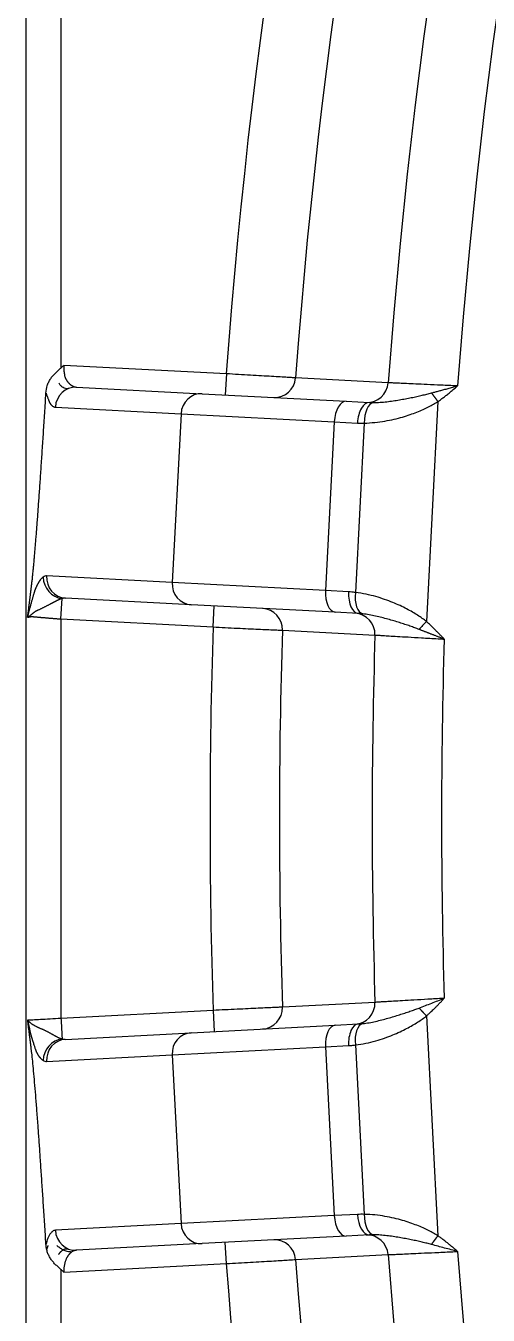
# Model space of a CAD drawing. Header units: millimetres. Extents: x -1286 to 291, y 5350 to 5880.
# Drawn here: x -308.12 to -301.52, y 5673.81 to 5692.22 of the extents above; entities that cross this region are included whole.
import ezdxf

# ---------------------------------------------------------------- set-up
doc = ezdxf.new("R2010")
doc.units = ezdxf.units.MM
doc.layers.add('粗实线层', color=7, linetype='Continuous', lineweight=35)

msp = doc.modelspace()

# ---------------------------------------------------------------- linework, layer by layer
at = {"layer": '粗实线层', "lineweight": 25}
for p, q in [((-308.117, 5700.497), (-308.117, 5661.302)), ((-307.615, 5700.497), (-307.615, 5687.332)), ((-305.255, 5687.249), (-307.574, 5687.37)), ((-305.255, 5687.249), (-305.271, 5686.948)), ((-302.945, 5687.122), (-304.267, 5687.191)), ((-307.393, 5687.059), (-305.6, 5686.965)), ((-305.6, 5686.965), (-303.544, 5686.857)), ((-303.544, 5686.857), (-303.214, 5686.84)), ((-302.236, 5686.852), (-302.4, 5683.715)), ((-307.695, 5686.773), (-305.902, 5686.679)), ((-305.902, 5686.679), (-306.029, 5684.27)), ((-305.902, 5686.679), (-303.715, 5686.564)), ((-303.715, 5686.564), (-303.841, 5684.156)), ((-303.715, 5686.564), (-303.385, 5686.547)), ((-303.287, 5686.546), (-303.414, 5684.129)), ((-306.029, 5684.27), (-307.821, 5684.364)), ((-303.841, 5684.156), (-306.029, 5684.27)), ((-303.511, 5684.138), (-303.841, 5684.156)), ((-307.615, 5683.75), (-307.599, 5684.042)), ((-305.758, 5683.954), (-307.551, 5684.048)), ((-303.702, 5683.846), (-305.758, 5683.954)), ((-305.445, 5683.636), (-305.429, 5683.937)), ((-307.615, 5683.75), (-307.615, 5678.05)), ((-307.615, 5683.75), (-305.445, 5683.636)), ((-303.372, 5683.829), (-303.702, 5683.846)), ((-304.456, 5683.59), (-303.134, 5683.521)), ((-303.134, 5678.278), (-304.456, 5678.209)), ((-305.445, 5678.164), (-307.615, 5678.05)), ((-305.445, 5678.164), (-305.429, 5677.863)), ((-302.4, 5678.085), (-302.236, 5674.948)), ((-307.551, 5677.751), (-305.758, 5677.845)), ((-305.758, 5677.845), (-303.702, 5677.953)), ((-303.702, 5677.953), (-303.372, 5677.97)), ((-306.029, 5677.529), (-303.841, 5677.644)), ((-303.841, 5677.644), (-303.511, 5677.661)), ((-303.841, 5677.644), (-303.715, 5675.235)), ((-303.414, 5677.671), (-303.287, 5675.253)), ((-307.821, 5677.435), (-306.029, 5677.529)), ((-306.029, 5677.529), (-305.902, 5675.121)), ((-303.715, 5675.235), (-305.902, 5675.121)), ((-303.385, 5675.253), (-303.715, 5675.235)), ((-305.902, 5675.121), (-307.695, 5675.027)), ((-303.544, 5674.942), (-305.6, 5674.835)), ((-303.214, 5674.96), (-303.544, 5674.942)), ((-305.6, 5674.835), (-307.393, 5674.741)), ((-305.255, 5674.551), (-305.271, 5674.852)), ((-304.267, 5674.609), (-302.945, 5674.678)), ((-307.574, 5674.429), (-305.255, 5674.551)), ((-307.615, 5674.467), (-307.615, 5661.302))]:
    msp.add_line(p, q, dxfattribs=at)
for radius, start, end in [(84.503, 92.75328, 175.77764), (83.513, 92.75328, 175.7588), (85.826, 154.78996, 175.79642), (86.816, 155.64638, 175.80603), (86.816, 178.19397, 181.80603), (85.826, 178.20358, 181.79642), (84.503, 178.22236, 181.77764), (83.513, 178.2412, 181.7588), (84.503, 184.22236, 267.24672), (83.513, 184.2412, 267.24672), (86.816, 184.19397, 200.55245), (85.826, 184.20358, 205.21004)]:
    msp.add_arc((-218.672, 5680.9), radius, start, end, dxfattribs=at)
for centre, major_axis, ratio, start_param, end_param in [((-304.563, 5687.213), (-0.016, -0.301), 0.984801, 0.000002, 1.550109), ((-307.409, 5686.758), (0.016, 0.301), 0.950358, 0.00025, 1.570796), ((-303.242, 5687.143), (-0.016, -0.301), 0.984801, 0, 1.549786), ((-305.616, 5686.664), (0.016, 0.301), 0.950358, 0, 1.570796), ((-303.56, 5686.556), (0.016, 0.301), 0.514496, 0, 1.570796), ((-303.23, 5686.539), (0.016, 0.301), 0.514496, 0, 1.5708), ((-303.133, 5686.538), (-0.01, 0.301), 0.513164, 0.051461, 1.527679), ((-307.584, 5684.333), (0.171, -0.248), 0.924163, 4.093538, 5.588133), ((-307.535, 5684.349), (-0.016, -0.301), 0.950358, 4.712389, 6.283185), ((-305.742, 5684.255), (-0.016, -0.301), 0.950358, 4.712389, 6.283185), ((-303.686, 5684.148), (-0.016, -0.301), 0.514496, 4.712389, 6.283185), ((-303.356, 5684.13), (-0.016, -0.301), 0.514496, 4.71239, 6.283185), ((-303.259, 5684.121), (-0.041, -0.299), 0.513164, 4.755513, 6.231726), ((-304.753, 5683.6), (0.016, 0.301), 0.984801, 4.733076, 6.283185), ((-303.431, 5683.53), (0.016, 0.301), 0.984801, 4.733399, 6.283188), ((-302.4, 5683.715), (-0.204, -0.222), 0.000002, 4.712393, 5.250424), ((-304.753, 5678.2), (0.016, -0.301), 0.984801, 0.000002, 1.550109), ((-303.431, 5678.269), (0.016, -0.301), 0.984801, 0, 1.549786), ((-305.742, 5677.544), (-0.016, 0.301), 0.950358, 0, 1.570796), ((-303.686, 5677.652), (-0.016, 0.301), 0.514496, 0, 1.570796), ((-303.356, 5677.669), (-0.016, 0.301), 0.514496, 0, 1.5708), ((-303.259, 5677.679), (-0.041, 0.299), 0.513164, 0.051461, 1.527679), ((-307.584, 5677.466), (0.171, 0.248), 0.924153, 0.695132, 2.189733), ((-307.535, 5677.45), (-0.016, 0.301), 0.950358, 0, 1.570796), ((-303.56, 5675.243), (0.016, -0.301), 0.514496, 4.712389, 6.283185), ((-303.23, 5675.261), (0.016, -0.301), 0.514496, 4.71239, 6.283185), ((-303.133, 5675.262), (-0.01, -0.301), 0.513164, 4.755513, 6.231726), ((-305.616, 5675.136), (0.016, -0.301), 0.950358, 4.712389, 6.283185), ((-307.409, 5675.042), (0.016, -0.301), 0.950358, 4.712392, 6.283186), ((-304.563, 5674.587), (-0.016, 0.301), 0.984801, 4.733076, 6.283185), ((-303.242, 5674.656), (-0.016, 0.301), 0.984801, 4.733399, 6.283188)]:
    msp.add_ellipse(centre, major_axis=major_axis, ratio=ratio, start_param=start_param, end_param=end_param, dxfattribs=at)
for points, degree in [([(-307.615, 5687.332), (-307.608, 5687.339), (-307.595, 5687.352), (-307.581, 5687.364), (-307.574, 5687.37)], 3), ([(-303.287, 5686.546), (-303.236, 5686.547), (-303.134, 5686.554), (-302.991, 5686.574), (-302.86, 5686.601), (-302.74, 5686.632), (-302.632, 5686.667), (-302.534, 5686.703), (-302.446, 5686.741), (-302.368, 5686.778), (-302.298, 5686.815), (-302.256, 5686.84), (-302.236, 5686.852)], 3), ([(-303.214, 5686.84), (-303.204, 5686.839), (-303.183, 5686.839), (-303.161, 5686.839), (-303.15, 5686.839)], 3), ([(-303.15, 5686.839), (-303.12, 5686.839), (-303.059, 5686.842), (-302.966, 5686.851), (-302.875, 5686.863), (-302.785, 5686.877), (-302.699, 5686.893), (-302.615, 5686.909), (-302.536, 5686.926), (-302.462, 5686.943), (-302.392, 5686.959), (-302.349, 5686.971), (-302.328, 5686.976)], 3), ([(-303.385, 5686.547), (-303.368, 5686.546), (-303.336, 5686.545), (-303.304, 5686.546), (-303.287, 5686.546)], 3), ([(-307.821, 5684.364), (-307.828, 5684.365), (-307.844, 5684.363), (-307.861, 5684.355), (-307.87, 5684.348)], 3), ([(-303.414, 5684.129), (-303.431, 5684.131), (-303.463, 5684.135), (-303.495, 5684.138), (-303.511, 5684.138)], 3), ([(-302.4, 5683.715), (-302.419, 5683.729), (-302.458, 5683.758), (-302.524, 5683.803), (-302.598, 5683.848), (-302.682, 5683.894), (-302.775, 5683.941), (-302.879, 5683.986), (-302.995, 5684.03), (-303.121, 5684.07), (-303.26, 5684.105), (-303.362, 5684.123), (-303.414, 5684.129)], 3), ([(-307.551, 5684.048), (-307.558, 5684.049), (-307.574, 5684.048), (-307.591, 5684.044), (-307.599, 5684.042)], 3), ([(-303.308, 5683.824), (-303.319, 5683.825), (-303.341, 5683.827), (-303.362, 5683.829), (-303.372, 5683.829)], 3), ([(-302.505, 5683.601), (-302.525, 5683.609), (-302.567, 5683.625), (-302.634, 5683.649), (-302.707, 5683.673), (-302.784, 5683.698), (-302.865, 5683.723), (-302.95, 5683.748), (-303.037, 5683.771), (-303.126, 5683.793), (-303.216, 5683.811), (-303.278, 5683.82), (-303.308, 5683.824)], 3), ([(-303.308, 5677.976), (-303.278, 5677.979), (-303.217, 5677.988), (-303.126, 5678.007), (-303.037, 5678.029), (-302.949, 5678.052), (-302.865, 5678.077), (-302.784, 5678.102), (-302.707, 5678.127), (-302.634, 5678.151), (-302.567, 5678.175), (-302.525, 5678.191), (-302.505, 5678.198)], 3), ([(-303.414, 5677.671), (-303.363, 5677.677), (-303.262, 5677.694), (-303.122, 5677.729), (-302.994, 5677.769), (-302.879, 5677.813), (-302.774, 5677.859), (-302.681, 5677.906), (-302.598, 5677.952), (-302.524, 5677.997), (-302.458, 5678.041), (-302.419, 5678.07), (-302.4, 5678.085)], 3), ([(-303.372, 5677.97), (-303.361, 5677.971), (-303.341, 5677.972), (-303.319, 5677.975), (-303.308, 5677.976)], 3), ([(-307.599, 5677.758), (-307.591, 5677.755), (-307.575, 5677.752), (-307.559, 5677.751), (-307.551, 5677.751)], 3), ([(-303.511, 5677.661), (-303.495, 5677.662), (-303.463, 5677.665), (-303.43, 5677.668), (-303.414, 5677.671)], 3), ([(-307.87, 5677.451), (-307.862, 5677.445), (-307.845, 5677.437), (-307.829, 5677.435), (-307.821, 5677.435)], 3), ([(-303.287, 5675.253), (-303.304, 5675.254), (-303.337, 5675.254), (-303.369, 5675.253), (-303.385, 5675.253)], 3), ([(-302.236, 5674.948), (-302.256, 5674.96), (-302.298, 5674.985), (-302.368, 5675.022), (-302.447, 5675.059), (-302.535, 5675.097), (-302.633, 5675.133), (-302.741, 5675.168), (-302.86, 5675.199), (-302.99, 5675.226), (-303.132, 5675.246), (-303.235, 5675.252), (-303.287, 5675.253)], 3), ([(-303.15, 5674.961), (-303.161, 5674.961), (-303.183, 5674.961), (-303.204, 5674.96), (-303.214, 5674.96)], 3), ([(-302.328, 5674.823), (-302.349, 5674.829), (-302.392, 5674.84), (-302.462, 5674.857), (-302.537, 5674.874), (-302.616, 5674.891), (-302.699, 5674.907), (-302.786, 5674.923), (-302.875, 5674.937), (-302.965, 5674.949), (-303.058, 5674.958), (-303.119, 5674.961), (-303.15, 5674.961)], 3), ([(-307.802, 5674.807), (-307.818, 5674.756)], 1), ([(-307.646, 5674.681), (-307.627, 5674.716), (-307.602, 5674.733)], 2), ([(-307.602, 5674.733), (-307.562, 5674.772), (-307.512, 5674.761)], 2), ([(-307.574, 5674.429), (-307.579, 5674.433), (-307.588, 5674.441), (-307.601, 5674.454), (-307.61, 5674.463), (-307.615, 5674.467)], 3)]:
    msp.add_open_spline(points, degree=degree, dxfattribs=at)
for points, knots in [([(-307.574, 5687.37), (-307.574, 5687.368), (-307.574, 5687.362), (-307.575, 5687.354), (-307.575, 5687.345), (-307.575, 5687.337), (-307.575, 5687.328), (-307.574, 5687.319), (-307.574, 5687.311), (-307.573, 5687.302), (-307.573, 5687.293), (-307.572, 5687.284), (-307.571, 5687.275), (-307.57, 5687.266), (-307.567, 5687.244), (-307.561, 5687.214), (-307.553, 5687.189), (-307.547, 5687.176), (-307.544, 5687.171), (-307.541, 5687.166), (-307.538, 5687.161), (-307.534, 5687.155), (-307.53, 5687.149), (-307.526, 5687.143), (-307.521, 5687.137), (-307.515, 5687.13), (-307.509, 5687.123), (-307.503, 5687.117), (-307.496, 5687.11), (-307.489, 5687.103), (-307.482, 5687.097), (-307.474, 5687.09), (-307.465, 5687.084), (-307.456, 5687.079), (-307.447, 5687.074), (-307.437, 5687.069), (-307.427, 5687.065), (-307.416, 5687.062), (-307.405, 5687.06), (-307.397, 5687.059), (-307.393, 5687.059)], [0, 0, 0, 0, 0.015779, 0.031776, 0.047996, 0.064444, 0.081122, 0.098035, 0.115186, 0.132579, 0.150217, 0.168103, 0.186241, 0.204633, 0.223281, 0.32089, 0.397553, 0.40864, 0.421079, 0.434878, 0.450042, 0.466575, 0.484479, 0.503758, 0.524413, 0.546446, 0.569857, 0.594648, 0.62082, 0.648374, 0.67731, 0.707628, 0.73933, 0.772415, 0.806885, 0.842738, 0.879976, 0.918599, 0.958607, 1, 1, 1, 1]), ([(-307.83, 5686.975), (-307.827, 5687.011), (-307.821, 5687.046), (-307.805, 5687.098), (-307.798, 5687.115), (-307.783, 5687.147), (-307.774, 5687.163), (-307.755, 5687.192), (-307.744, 5687.207), (-307.721, 5687.234), (-307.708, 5687.247), (-307.682, 5687.272), (-307.669, 5687.284), (-307.648, 5687.302), (-307.641, 5687.308), (-307.628, 5687.32), (-307.621, 5687.326), (-307.615, 5687.332)], [0, 0, 0, 0, 0.25, 0.25, 0.375, 0.375, 0.5, 0.5, 0.625, 0.625, 0.75, 0.75, 0.875, 0.875, 0.9375, 0.9375, 1, 1, 1, 1]), ([(-304.267, 5687.191), (-304.277, 5687.192), (-304.292, 5687.193), (-304.332, 5687.195), (-304.357, 5687.197), (-304.415, 5687.2), (-304.449, 5687.202), (-304.524, 5687.207), (-304.565, 5687.209), (-304.655, 5687.215), (-304.703, 5687.217), (-304.804, 5687.223), (-304.857, 5687.226), (-304.967, 5687.232), (-305.023, 5687.236), (-305.138, 5687.242), (-305.197, 5687.246), (-305.255, 5687.249)], [0, 0, 0, 0, 0.125, 0.125, 0.25, 0.25, 0.375, 0.375, 0.5, 0.5, 0.625, 0.625, 0.75, 0.75, 0.875, 0.875, 1, 1, 1, 1]), ([(-307.512, 5687.038), (-307.538, 5687.034), (-307.574, 5687.041), (-307.617, 5687.076), (-307.636, 5687.102), (-307.644, 5687.116)], [0, 0, 0, 0, 0.505529, 0.762374, 1, 1, 1, 1]), ([(-301.956, 5687.076), (-301.961, 5687.076), (-302.039, 5687.08), (-302.188, 5687.087), (-302.386, 5687.096), (-302.552, 5687.103), (-302.683, 5687.109), (-302.784, 5687.114), (-302.857, 5687.117), (-302.908, 5687.12), (-302.934, 5687.121), (-302.944, 5687.121), (-302.945, 5687.122)], [0, 0, 0, 0, 0.009439, 0.167901, 0.318862, 0.45529, 0.579699, 0.692733, 0.795291, 0.889305, 0.977495, 1, 1, 1, 1]), ([(-302.328, 5686.976), (-302.32, 5686.978), (-302.305, 5686.982), (-302.282, 5686.989), (-302.258, 5686.995), (-302.232, 5687.002), (-302.206, 5687.009), (-302.178, 5687.017), (-302.15, 5687.024), (-302.12, 5687.032), (-302.09, 5687.041), (-302.058, 5687.049), (-302.025, 5687.058), (-301.991, 5687.067), (-301.968, 5687.073), (-301.956, 5687.076)], [0, 0, 0, 0, 0.060633, 0.123983, 0.190044, 0.258812, 0.330284, 0.404461, 0.481344, 0.56094, 0.643256, 0.728303, 0.816096, 0.906653, 1, 1, 1, 1]), ([(-302.236, 5686.852), (-302.228, 5686.858), (-302.213, 5686.869), (-302.19, 5686.887), (-302.167, 5686.904), (-302.145, 5686.921), (-302.123, 5686.938), (-302.101, 5686.955), (-302.065, 5686.984), (-302.017, 5687.025), (-301.976, 5687.059), (-301.956, 5687.076)], [0, 0, 0, 0, 0.080384, 0.160758, 0.241137, 0.321544, 0.391828, 0.470338, 0.55706, 0.779792, 1, 1, 1, 1]), ([(-308.091, 5683.778), (-308.09, 5683.785), (-308.088, 5683.799), (-308.085, 5683.822), (-308.082, 5683.844), (-308.079, 5683.867), (-308.076, 5683.89), (-308.073, 5683.913), (-308.07, 5683.937), (-308.067, 5683.961), (-308.064, 5683.986), (-308.061, 5684.01), (-308.058, 5684.036), (-308.055, 5684.061), (-308.051, 5684.087), (-308.048, 5684.113), (-308.045, 5684.139), (-308.042, 5684.166), (-308.038, 5684.193), (-308.035, 5684.22), (-308.032, 5684.248), (-308.029, 5684.276), (-308.025, 5684.304), (-308.022, 5684.333), (-308.019, 5684.362), (-308.016, 5684.392), (-308.013, 5684.421), (-308.01, 5684.451), (-308.007, 5684.482), (-308.004, 5684.512), (-308.001, 5684.543), (-307.998, 5684.575), (-307.994, 5684.62), (-307.989, 5684.679), (-307.983, 5684.755), (-307.976, 5684.833), (-307.97, 5684.915), (-307.963, 5685), (-307.956, 5685.088), (-307.949, 5685.18), (-307.94, 5685.308), (-307.928, 5685.477), (-307.913, 5685.69), (-307.897, 5685.919), (-307.881, 5686.162), (-307.864, 5686.42), (-307.847, 5686.692), (-307.835, 5686.879), (-307.829, 5686.975)], [0, 0, 0, 0, 0.007202, 0.014485, 0.021851, 0.029301, 0.036834, 0.044452, 0.052156, 0.059945, 0.067821, 0.075784, 0.083834, 0.091972, 0.1002, 0.108516, 0.116922, 0.125417, 0.134004, 0.142681, 0.15145, 0.16031, 0.169263, 0.178308, 0.187446, 0.196677, 0.206002, 0.215421, 0.224934, 0.234542, 0.244245, 0.254043, 0.263936, 0.286434, 0.309923, 0.334402, 0.359874, 0.386337, 0.413794, 0.442243, 0.471687, 0.533482, 0.599834, 0.670746, 0.746217, 0.826249, 0.910843, 1, 1, 1, 1]), ([(-307.829, 5686.975), (-307.829, 5686.974), (-307.829, 5686.974), (-307.829, 5686.972), (-307.828, 5686.97), (-307.826, 5686.965), (-307.824, 5686.959), (-307.819, 5686.946), (-307.813, 5686.928), (-307.805, 5686.908), (-307.798, 5686.89), (-307.792, 5686.875), (-307.788, 5686.864), (-307.785, 5686.857), (-307.784, 5686.855), (-307.783, 5686.853), (-307.782, 5686.851), (-307.782, 5686.848), (-307.781, 5686.846), (-307.78, 5686.844), (-307.779, 5686.842), (-307.778, 5686.84), (-307.777, 5686.838), (-307.776, 5686.836), (-307.775, 5686.834), (-307.774, 5686.832), (-307.773, 5686.831), (-307.772, 5686.829), (-307.77, 5686.826), (-307.767, 5686.822), (-307.762, 5686.816), (-307.757, 5686.81), (-307.75, 5686.804), (-307.743, 5686.797), (-307.733, 5686.788), (-307.722, 5686.781), (-307.712, 5686.777), (-307.705, 5686.774), (-307.699, 5686.773), (-307.696, 5686.773), (-307.695, 5686.773)], [0, 0, 0, 0, 0.002388, 0.007132, 0.01423, 0.023678, 0.050505, 0.073927, 0.147854, 0.221348, 0.27096, 0.322662, 0.376605, 0.38409, 0.391579, 0.399071, 0.406567, 0.414067, 0.42157, 0.429078, 0.436588, 0.444103, 0.451621, 0.459142, 0.466668, 0.474197, 0.477681, 0.48739, 0.503318, 0.525458, 0.553794, 0.59768, 0.640582, 0.682527, 0.752487, 0.838144, 0.893697, 0.939201, 0.974637, 1, 1, 1, 1]), ([(-307.87, 5684.348), (-307.871, 5684.347), (-307.874, 5684.346), (-307.878, 5684.342), (-307.882, 5684.339), (-307.887, 5684.335), (-307.89, 5684.331), (-307.894, 5684.327), (-307.898, 5684.323), (-307.902, 5684.319), (-307.906, 5684.314), (-307.91, 5684.309), (-307.913, 5684.304), (-307.917, 5684.299), (-307.921, 5684.294), (-307.924, 5684.289), (-307.928, 5684.284), (-307.931, 5684.278), (-307.934, 5684.273), (-307.938, 5684.267), (-307.941, 5684.262), (-307.944, 5684.256), (-307.947, 5684.25), (-307.95, 5684.244), (-307.954, 5684.238), (-307.957, 5684.232), (-307.959, 5684.226), (-307.962, 5684.22), (-307.965, 5684.214), (-307.968, 5684.208), (-307.971, 5684.202), (-307.973, 5684.196), (-307.976, 5684.19), (-307.979, 5684.183), (-307.981, 5684.177), (-307.984, 5684.171), (-307.986, 5684.166), (-307.987, 5684.162), (-307.989, 5684.158), (-307.991, 5684.152), (-307.993, 5684.146), (-307.995, 5684.138), (-307.998, 5684.129), (-308.001, 5684.119), (-308.005, 5684.108), (-308.008, 5684.095), (-308.012, 5684.082), (-308.016, 5684.067), (-308.021, 5684.051), (-308.026, 5684.033), (-308.031, 5684.015), (-308.036, 5683.996), (-308.042, 5683.974), (-308.048, 5683.952), (-308.054, 5683.929), (-308.059, 5683.908), (-308.065, 5683.889), (-308.07, 5683.872), (-308.074, 5683.855), (-308.078, 5683.84), (-308.081, 5683.826), (-308.084, 5683.813), (-308.087, 5683.802), (-308.088, 5683.794), (-308.09, 5683.787), (-308.09, 5683.782), (-308.091, 5683.779), (-308.091, 5683.778)], [0, 0, 0, 0, 0.015168, 0.030206, 0.045112, 0.059887, 0.07453, 0.08904, 0.103417, 0.11766, 0.131769, 0.145744, 0.159583, 0.173286, 0.186854, 0.200285, 0.213579, 0.226736, 0.239756, 0.252638, 0.265382, 0.277988, 0.290457, 0.302788, 0.314981, 0.327037, 0.338955, 0.350736, 0.362378, 0.373882, 0.385245, 0.396469, 0.407551, 0.418493, 0.429294, 0.439955, 0.450475, 0.455263, 0.461825, 0.470148, 0.480213, 0.491992, 0.505463, 0.5206, 0.537369, 0.555734, 0.575658, 0.597105, 0.620041, 0.644439, 0.670272, 0.697458, 0.725874, 0.760393, 0.792088, 0.821201, 0.848071, 0.873212, 0.896693, 0.918256, 0.937563, 0.954347, 0.968475, 0.979954, 0.988906, 0.995519, 1, 1, 1, 1]), ([(-307.599, 5684.042), (-307.601, 5684.041), (-307.606, 5684.04), (-307.612, 5684.037), (-307.619, 5684.035), (-307.626, 5684.032), (-307.633, 5684.03), (-307.64, 5684.027), (-307.647, 5684.024), (-307.654, 5684.02), (-307.661, 5684.017), (-307.668, 5684.014), (-307.676, 5684.01), (-307.683, 5684.006), (-307.691, 5684.002), (-307.699, 5683.998), (-307.706, 5683.994), (-307.714, 5683.99), (-307.722, 5683.986), (-307.73, 5683.982), (-307.738, 5683.978), (-307.746, 5683.973), (-307.754, 5683.969), (-307.763, 5683.965), (-307.771, 5683.96), (-307.781, 5683.955), (-307.794, 5683.948), (-307.809, 5683.941), (-307.824, 5683.933), (-307.839, 5683.926), (-307.854, 5683.918), (-307.868, 5683.911), (-307.883, 5683.904), (-307.897, 5683.897), (-307.912, 5683.89), (-307.926, 5683.883), (-307.939, 5683.877), (-307.95, 5683.872), (-307.959, 5683.868), (-307.969, 5683.863), (-307.978, 5683.858), (-307.986, 5683.852), (-307.995, 5683.847), (-308.003, 5683.841), (-308.011, 5683.835), (-308.019, 5683.829), (-308.026, 5683.822), (-308.033, 5683.816), (-308.041, 5683.81), (-308.048, 5683.804), (-308.054, 5683.799), (-308.06, 5683.794), (-308.066, 5683.79), (-308.072, 5683.786), (-308.077, 5683.783), (-308.082, 5683.781), (-308.087, 5683.779), (-308.089, 5683.778), (-308.091, 5683.778)], [0, 0, 0, 0, 0.013531, 0.027102, 0.04071, 0.054354, 0.068033, 0.081746, 0.095491, 0.10927, 0.123081, 0.136925, 0.150803, 0.164715, 0.178662, 0.192645, 0.206666, 0.220726, 0.234827, 0.248972, 0.263164, 0.277403, 0.291695, 0.306041, 0.320445, 0.33491, 0.360883, 0.38671, 0.412541, 0.438375, 0.464211, 0.490052, 0.515905, 0.541779, 0.567685, 0.593635, 0.619644, 0.638532, 0.657398, 0.676248, 0.695086, 0.713917, 0.732746, 0.751579, 0.770422, 0.789281, 0.808162, 0.828006, 0.847317, 0.866108, 0.884396, 0.902199, 0.919535, 0.936425, 0.952892, 0.968959, 0.984653, 1, 1, 1, 1]), ([(-308.091, 5683.778), (-308.09, 5683.778), (-308.089, 5683.777), (-308.088, 5683.777), (-308.086, 5683.777), (-308.084, 5683.777), (-308.083, 5683.777), (-308.081, 5683.778), (-308.079, 5683.778), (-308.077, 5683.778), (-308.075, 5683.778), (-308.073, 5683.778), (-308.071, 5683.779), (-308.069, 5683.779), (-308.067, 5683.779), (-308.065, 5683.78), (-308.063, 5683.78), (-308.06, 5683.781), (-308.058, 5683.781), (-308.056, 5683.782), (-308.054, 5683.782), (-308.051, 5683.783), (-308.049, 5683.784), (-308.046, 5683.785), (-308.044, 5683.785), (-308.042, 5683.786), (-308.041, 5683.786), (-308.04, 5683.786), (-308.038, 5683.786), (-308.036, 5683.786), (-308.033, 5683.786), (-308.028, 5683.785), (-308.023, 5683.784), (-308.015, 5683.784), (-308.005, 5683.783), (-307.989, 5683.781), (-307.97, 5683.78), (-307.955, 5683.778), (-307.944, 5683.777), (-307.939, 5683.777), (-307.934, 5683.776), (-307.928, 5683.776), (-307.921, 5683.775), (-307.914, 5683.775), (-307.906, 5683.774), (-307.897, 5683.773), (-307.888, 5683.773), (-307.878, 5683.772), (-307.868, 5683.771), (-307.856, 5683.77), (-307.844, 5683.769), (-307.831, 5683.768), (-307.818, 5683.767), (-307.803, 5683.765), (-307.788, 5683.764), (-307.772, 5683.763), (-307.755, 5683.761), (-307.737, 5683.76), (-307.719, 5683.758), (-307.699, 5683.757), (-307.679, 5683.755), (-307.658, 5683.753), (-307.637, 5683.751), (-307.622, 5683.75), (-307.615, 5683.75)], [0, 0, 0, 0, 0.007694, 0.015385, 0.023074, 0.030762, 0.038449, 0.046136, 0.053824, 0.061512, 0.069203, 0.076896, 0.084592, 0.092292, 0.099996, 0.107706, 0.115421, 0.123142, 0.130871, 0.138607, 0.146351, 0.154104, 0.161867, 0.16964, 0.177424, 0.18522, 0.187198, 0.190301, 0.194539, 0.199916, 0.206434, 0.224697, 0.239897, 0.252032, 0.284096, 0.322169, 0.366252, 0.416351, 0.425526, 0.435763, 0.44706, 0.459418, 0.472837, 0.487317, 0.502859, 0.519462, 0.537127, 0.555854, 0.575642, 0.596493, 0.618407, 0.641383, 0.665422, 0.690523, 0.716688, 0.743915, 0.772205, 0.801559, 0.831976, 0.863456, 0.895998, 0.929603, 0.96427, 1, 1, 1, 1]), ([(-302.146, 5683.463), (-302.156, 5683.474), (-302.178, 5683.496), (-302.211, 5683.53), (-302.246, 5683.565), (-302.282, 5683.602), (-302.32, 5683.639), (-302.359, 5683.677), (-302.386, 5683.702), (-302.4, 5683.715)], [0, 0, 0, 0, 0.127777, 0.260478, 0.398128, 0.54077, 0.688493, 0.841471, 1, 1, 1, 1]), ([(-305.445, 5683.636), (-305.386, 5683.633), (-305.328, 5683.63), (-305.213, 5683.625), (-305.156, 5683.622), (-305.046, 5683.617), (-304.993, 5683.614), (-304.892, 5683.61), (-304.844, 5683.607), (-304.754, 5683.603), (-304.713, 5683.601), (-304.638, 5683.598), (-304.604, 5683.596), (-304.546, 5683.594), (-304.521, 5683.593), (-304.481, 5683.591), (-304.466, 5683.591), (-304.456, 5683.59)], [0, 0, 0, 0, 0.125, 0.125, 0.25, 0.25, 0.375, 0.375, 0.5, 0.5, 0.625, 0.625, 0.75, 0.75, 0.875, 0.875, 1, 1, 1, 1]), ([(-303.134, 5683.521), (-303.13, 5683.521), (-303.115, 5683.52), (-303.08, 5683.518), (-303.017, 5683.514), (-302.93, 5683.509), (-302.812, 5683.502), (-302.659, 5683.493), (-302.464, 5683.482), (-302.285, 5683.471), (-302.175, 5683.465), (-302.146, 5683.463)], [0, 0, 0, 0, 0.05255, 0.147219, 0.247948, 0.357868, 0.478928, 0.613194, 0.76488, 0.936247, 1, 1, 1, 1]), ([(-302.146, 5683.463), (-302.152, 5683.465), (-302.165, 5683.47), (-302.184, 5683.478), (-302.203, 5683.485), (-302.222, 5683.492), (-302.24, 5683.499), (-302.258, 5683.506), (-302.276, 5683.513), (-302.293, 5683.519), (-302.31, 5683.526), (-302.327, 5683.532), (-302.343, 5683.539), (-302.359, 5683.545), (-302.375, 5683.551), (-302.391, 5683.557), (-302.406, 5683.563), (-302.421, 5683.569), (-302.436, 5683.574), (-302.45, 5683.58), (-302.464, 5683.585), (-302.478, 5683.591), (-302.491, 5683.596), (-302.5, 5683.599), (-302.505, 5683.601)], [0, 0, 0, 0, 0.053728, 0.106646, 0.15876, 0.210073, 0.26059, 0.310316, 0.359253, 0.407406, 0.454775, 0.501365, 0.547177, 0.592212, 0.636472, 0.679958, 0.72267, 0.764609, 0.805775, 0.846168, 0.885787, 0.924633, 0.962704, 1, 1, 1, 1]), ([(-304.456, 5678.209), (-304.466, 5678.209), (-304.481, 5678.209), (-304.521, 5678.207), (-304.546, 5678.206), (-304.604, 5678.203), (-304.638, 5678.202), (-304.713, 5678.198), (-304.754, 5678.197), (-304.844, 5678.192), (-304.892, 5678.19), (-304.993, 5678.185), (-305.046, 5678.183), (-305.156, 5678.178), (-305.213, 5678.175), (-305.328, 5678.169), (-305.386, 5678.167), (-305.445, 5678.164)], [0, 0, 0, 0, 0.125, 0.125, 0.25, 0.25, 0.375, 0.375, 0.5, 0.5, 0.625, 0.625, 0.75, 0.75, 0.875, 0.875, 1, 1, 1, 1]), ([(-302.146, 5678.337), (-302.15, 5678.336), (-302.229, 5678.332), (-302.377, 5678.323), (-302.575, 5678.311), (-302.741, 5678.302), (-302.872, 5678.294), (-302.972, 5678.288), (-303.046, 5678.284), (-303.097, 5678.281), (-303.122, 5678.279), (-303.132, 5678.279), (-303.134, 5678.278)], [0, 0, 0, 0, 0.009439, 0.167901, 0.318862, 0.45529, 0.579699, 0.692733, 0.795291, 0.889305, 0.977495, 1, 1, 1, 1]), ([(-302.505, 5678.198), (-302.445, 5678.221), (-302.385, 5678.245), (-302.265, 5678.291), (-302.205, 5678.314), (-302.146, 5678.337)], [0, 0, 0, 0, 0.5, 0.5, 1, 1, 1, 1]), ([(-302.4, 5678.085), (-302.396, 5678.088), (-302.382, 5678.101), (-302.351, 5678.13), (-302.313, 5678.166), (-302.276, 5678.201), (-302.245, 5678.233), (-302.213, 5678.266), (-302.179, 5678.301), (-302.157, 5678.325), (-302.146, 5678.337)], [0, 0, 0, 0, 0.043235, 0.161739, 0.354706, 0.481588, 0.588835, 0.727341, 0.864334, 1, 1, 1, 1]), ([(-307.615, 5678.05), (-307.667, 5678.047), (-307.719, 5678.044), (-307.818, 5678.038), (-307.865, 5678.035), (-307.949, 5678.03), (-307.987, 5678.028), (-308.034, 5678.026), (-308.048, 5678.025), (-308.066, 5678.025), (-308.071, 5678.024), (-308.082, 5678.024), (-308.086, 5678.024), (-308.091, 5678.024)], [0, 0, 0, 0, 0.25, 0.25, 0.5, 0.5, 0.75, 0.75, 0.875, 0.875, 0.9375, 0.9375, 1, 1, 1, 1]), ([(-308.091, 5678.024), (-308.091, 5678.022), (-308.09, 5678.018), (-308.089, 5678.013), (-308.088, 5678.007), (-308.087, 5678.001), (-308.086, 5677.995), (-308.085, 5677.989), (-308.083, 5677.983), (-308.082, 5677.977), (-308.08, 5677.971), (-308.079, 5677.965), (-308.078, 5677.959), (-308.076, 5677.953), (-308.075, 5677.947), (-308.073, 5677.941), (-308.072, 5677.935), (-308.071, 5677.929), (-308.07, 5677.923), (-308.068, 5677.918), (-308.067, 5677.912), (-308.066, 5677.906), (-308.065, 5677.901), (-308.064, 5677.895), (-308.063, 5677.889), (-308.062, 5677.883), (-308.061, 5677.878), (-308.06, 5677.873), (-308.059, 5677.868), (-308.058, 5677.862), (-308.057, 5677.856), (-308.055, 5677.85), (-308.053, 5677.844), (-308.051, 5677.837), (-308.049, 5677.829), (-308.047, 5677.822), (-308.045, 5677.814), (-308.042, 5677.805), (-308.04, 5677.796), (-308.037, 5677.787), (-308.034, 5677.777), (-308.031, 5677.767), (-308.028, 5677.757), (-308.024, 5677.746), (-308.021, 5677.735), (-308.016, 5677.719), (-308.009, 5677.699), (-308.002, 5677.675), (-307.995, 5677.654), (-307.989, 5677.634), (-307.983, 5677.617), (-307.978, 5677.603), (-307.974, 5677.59), (-307.97, 5677.581), (-307.967, 5677.573), (-307.965, 5677.568), (-307.963, 5677.564), (-307.962, 5677.561), (-307.96, 5677.557), (-307.958, 5677.554), (-307.956, 5677.55), (-307.954, 5677.546), (-307.952, 5677.543), (-307.95, 5677.539), (-307.948, 5677.535), (-307.946, 5677.532), (-307.943, 5677.528), (-307.941, 5677.525), (-307.939, 5677.521), (-307.936, 5677.518), (-307.934, 5677.514), (-307.931, 5677.511), (-307.927, 5677.506), (-307.922, 5677.499), (-307.914, 5677.49), (-307.907, 5677.482), (-307.9, 5677.475), (-307.892, 5677.468), (-307.885, 5677.462), (-307.878, 5677.456), (-307.873, 5677.453), (-307.87, 5677.451)], [0, 0, 0, 0, 0.00665, 0.013687, 0.021047, 0.028667, 0.036491, 0.044463, 0.052532, 0.060653, 0.068785, 0.076892, 0.084944, 0.092917, 0.100792, 0.108557, 0.116206, 0.123739, 0.131164, 0.138494, 0.145751, 0.152962, 0.160161, 0.167368, 0.174594, 0.181845, 0.187508, 0.193681, 0.200385, 0.207641, 0.215468, 0.22388, 0.232893, 0.24252, 0.25277, 0.263652, 0.275171, 0.287326, 0.300113, 0.313526, 0.327573, 0.342266, 0.357618, 0.373643, 0.390356, 0.407773, 0.445852, 0.481113, 0.513438, 0.542684, 0.568707, 0.591375, 0.610582, 0.626232, 0.638251, 0.646589, 0.65338, 0.66035, 0.6675, 0.67483, 0.682342, 0.690035, 0.697909, 0.705965, 0.714202, 0.722622, 0.731223, 0.740005, 0.748968, 0.758112, 0.767436, 0.776939, 0.786621, 0.813209, 0.839813, 0.866437, 0.893086, 0.919763, 0.946472, 0.973217, 1, 1, 1, 1]), ([(-308.091, 5678.024), (-308.089, 5678.022), (-308.085, 5678.017), (-308.078, 5678.011), (-308.071, 5678.004), (-308.064, 5677.998), (-308.056, 5677.991), (-308.047, 5677.984), (-308.039, 5677.978), (-308.029, 5677.971), (-308.02, 5677.965), (-308.009, 5677.958), (-307.999, 5677.952), (-307.987, 5677.945), (-307.976, 5677.939), (-307.963, 5677.932), (-307.951, 5677.926), (-307.937, 5677.92), (-307.924, 5677.914), (-307.909, 5677.908), (-307.895, 5677.902), (-307.881, 5677.897), (-307.868, 5677.891), (-307.855, 5677.885), (-307.842, 5677.879), (-307.829, 5677.873), (-307.816, 5677.866), (-307.804, 5677.86), (-307.791, 5677.853), (-307.778, 5677.846), (-307.766, 5677.839), (-307.754, 5677.832), (-307.741, 5677.825), (-307.729, 5677.818), (-307.717, 5677.811), (-307.705, 5677.804), (-307.693, 5677.797), (-307.681, 5677.791), (-307.669, 5677.785), (-307.657, 5677.779), (-307.646, 5677.774), (-307.634, 5677.769), (-307.622, 5677.765), (-307.611, 5677.761), (-307.603, 5677.759), (-307.599, 5677.758)], [0, 0, 0, 0, 0.023003, 0.046122, 0.069362, 0.092726, 0.116223, 0.139857, 0.163635, 0.187564, 0.211651, 0.235902, 0.260324, 0.284924, 0.309711, 0.33469, 0.359871, 0.38526, 0.410864, 0.436693, 0.462753, 0.485284, 0.507691, 0.529996, 0.552222, 0.574388, 0.596517, 0.618628, 0.64074, 0.662869, 0.685029, 0.707233, 0.729491, 0.75181, 0.774193, 0.796641, 0.819152, 0.841718, 0.864331, 0.886977, 0.909639, 0.932297, 0.954928, 0.977505, 1, 1, 1, 1]), ([(-307.829, 5674.825), (-307.832, 5674.873), (-307.838, 5674.969), (-307.847, 5675.111), (-307.856, 5675.249), (-307.865, 5675.384), (-307.873, 5675.515), (-307.882, 5675.642), (-307.89, 5675.765), (-307.898, 5675.885), (-307.906, 5676.001), (-307.913, 5676.113), (-307.921, 5676.222), (-307.928, 5676.327), (-307.935, 5676.428), (-307.946, 5676.57), (-307.959, 5676.745), (-307.975, 5676.949), (-307.99, 5677.132), (-308.004, 5677.293), (-308.018, 5677.432), (-308.029, 5677.535), (-308.038, 5677.608), (-308.044, 5677.658), (-308.05, 5677.708), (-308.056, 5677.756), (-308.062, 5677.804), (-308.068, 5677.85), (-308.074, 5677.895), (-308.08, 5677.939), (-308.085, 5677.982), (-308.089, 5678.01), (-308.09, 5678.024)], [0, 0, 0, 0, 0.045148, 0.089154, 0.132017, 0.173739, 0.214319, 0.253757, 0.292054, 0.329209, 0.365223, 0.400096, 0.433827, 0.466418, 0.497868, 0.528178, 0.598326, 0.661824, 0.71868, 0.768905, 0.812516, 0.849537, 0.865885, 0.881936, 0.897691, 0.913154, 0.928328, 0.943217, 0.957824, 0.972154, 0.986211, 1, 1, 1, 1]), ([(-307.615, 5678.05), (-307.613, 5678.017), (-307.611, 5677.984), (-307.608, 5677.921), (-307.606, 5677.891), (-307.603, 5677.839), (-307.602, 5677.816), (-307.6, 5677.78), (-307.6, 5677.766), (-307.599, 5677.758)], [0, 0, 0, 0, 0.25, 0.25, 0.5, 0.5, 0.75, 0.75, 1, 1, 1, 1]), ([(-307.695, 5675.027), (-307.711, 5675.026), (-307.725, 5675.019), (-307.747, 5675.002), (-307.745, 5675.005), (-307.793, 5674.946), (-307.815, 5674.884), (-307.829, 5674.825)], [0, 0, 0, 0, 0.25, 0.25, 0.5, 0.5, 1, 1, 1, 1]), ([(-301.956, 5674.724), (-301.963, 5674.73), (-301.978, 5674.742), (-301.999, 5674.76), (-302.02, 5674.778), (-302.041, 5674.796), (-302.058, 5674.81), (-302.07, 5674.821), (-302.08, 5674.829), (-302.093, 5674.839), (-302.109, 5674.852), (-302.138, 5674.874), (-302.175, 5674.902), (-302.212, 5674.93), (-302.23, 5674.943), (-302.236, 5674.948)], [0, 0, 0, 0, 0.078288, 0.15631, 0.234089, 0.311646, 0.389003, 0.414803, 0.450596, 0.496403, 0.552255, 0.618189, 0.810349, 0.937859, 1, 1, 1, 1]), ([(-307.615, 5674.467), (-307.621, 5674.474), (-307.628, 5674.48), (-307.642, 5674.492), (-307.648, 5674.498), (-307.669, 5674.515), (-307.683, 5674.527), (-307.709, 5674.552), (-307.721, 5674.566), (-307.744, 5674.593), (-307.755, 5674.607), (-307.774, 5674.637), (-307.783, 5674.653), (-307.798, 5674.685), (-307.805, 5674.702), (-307.815, 5674.736), (-307.82, 5674.753), (-307.826, 5674.789), (-307.828, 5674.807), (-307.83, 5674.825)], [0, 0, 0, 0, 0.0625, 0.0625, 0.125, 0.125, 0.25, 0.25, 0.375, 0.375, 0.5, 0.5, 0.625, 0.625, 0.75, 0.75, 0.875, 0.875, 1, 1, 1, 1]), ([(-307.462, 5674.715), (-307.483, 5674.716), (-307.524, 5674.722), (-307.582, 5674.743), (-307.633, 5674.773), (-307.661, 5674.797), (-307.674, 5674.809)], [0, 0, 0, 0, 0.271543, 0.531338, 0.775042, 1, 1, 1, 1]), ([(-307.393, 5674.741), (-307.395, 5674.74), (-307.398, 5674.74), (-307.404, 5674.74), (-307.409, 5674.739), (-307.414, 5674.738), (-307.419, 5674.736), (-307.424, 5674.735), (-307.429, 5674.733), (-307.434, 5674.732), (-307.438, 5674.73), (-307.443, 5674.728), (-307.447, 5674.725), (-307.452, 5674.723), (-307.456, 5674.72), (-307.46, 5674.718), (-307.464, 5674.715), (-307.468, 5674.712), (-307.472, 5674.709), (-307.476, 5674.706), (-307.479, 5674.703), (-307.483, 5674.7), (-307.486, 5674.696), (-307.49, 5674.693), (-307.493, 5674.689), (-307.496, 5674.686), (-307.499, 5674.682), (-307.503, 5674.679), (-307.505, 5674.675), (-307.508, 5674.672), (-307.511, 5674.668), (-307.514, 5674.664), (-307.516, 5674.661), (-307.519, 5674.657), (-307.521, 5674.653), (-307.523, 5674.649), (-307.525, 5674.646), (-307.528, 5674.642), (-307.53, 5674.639), (-307.532, 5674.635), (-307.533, 5674.631), (-307.537, 5674.624), (-307.542, 5674.613), (-307.548, 5674.598), (-307.553, 5674.583), (-307.558, 5674.567), (-307.562, 5674.552), (-307.565, 5674.536), (-307.568, 5674.52), (-307.571, 5674.505), (-307.573, 5674.489), (-307.574, 5674.474), (-307.575, 5674.459), (-307.575, 5674.444), (-307.574, 5674.434), (-307.574, 5674.429)], [0, 0, 0, 0, 0.019284, 0.038316, 0.057094, 0.075621, 0.093894, 0.111915, 0.129684, 0.147201, 0.164465, 0.181478, 0.198239, 0.214749, 0.231007, 0.247014, 0.26277, 0.278275, 0.293529, 0.308533, 0.323287, 0.337791, 0.352045, 0.36605, 0.379805, 0.393312, 0.40657, 0.41958, 0.432341, 0.444855, 0.457122, 0.469142, 0.480916, 0.492444, 0.503727, 0.514764, 0.525557, 0.536107, 0.546413, 0.556477, 0.566299, 0.575881, 0.613772, 0.650699, 0.68668, 0.721737, 0.755891, 0.789167, 0.821591, 0.853192, 0.883999, 0.914047, 0.94337, 0.972008, 1, 1, 1, 1]), ([(-302.945, 5674.678), (-302.941, 5674.678), (-302.927, 5674.679), (-302.891, 5674.681), (-302.829, 5674.683), (-302.741, 5674.687), (-302.623, 5674.693), (-302.47, 5674.7), (-302.274, 5674.709), (-302.096, 5674.717), (-301.986, 5674.722), (-301.956, 5674.724)], [0, 0, 0, 0, 0.05255, 0.147219, 0.247948, 0.357868, 0.478928, 0.613194, 0.76488, 0.936247, 1, 1, 1, 1]), ([(-301.956, 5674.724), (-302.018, 5674.74), (-302.08, 5674.756), (-302.204, 5674.79), (-302.266, 5674.807), (-302.328, 5674.823)], [0, 0, 0, 0, 0.5, 0.5, 1, 1, 1, 1]), ([(-305.255, 5674.551), (-305.197, 5674.554), (-305.138, 5674.557), (-305.023, 5674.564), (-304.967, 5674.567), (-304.857, 5674.573), (-304.804, 5674.576), (-304.703, 5674.582), (-304.655, 5674.585), (-304.565, 5674.59), (-304.524, 5674.593), (-304.449, 5674.597), (-304.415, 5674.599), (-304.357, 5674.603), (-304.332, 5674.604), (-304.292, 5674.607), (-304.277, 5674.608), (-304.267, 5674.609)], [0, 0, 0, 0, 0.125, 0.125, 0.25, 0.25, 0.375, 0.375, 0.5, 0.5, 0.625, 0.625, 0.75, 0.75, 0.875, 0.875, 1, 1, 1, 1])]:
    msp.add_open_spline(points, degree=3, knots=knots, dxfattribs=at)
for points, weights in [([(-302.328, 5686.976), (-302.3, 5686.938), (-302.268, 5686.896), (-302.236, 5686.852)], [1.01829731079, 0.993893877711, 0.993900898423, 1.01831837293]), ([(-302.505, 5678.198), (-302.473, 5678.164), (-302.437, 5678.125), (-302.4, 5678.085)], [1.01830499022, 0.993896484935, 0.993898336735, 1.01831054562]), ([(-302.328, 5674.823), (-302.299, 5674.862), (-302.268, 5674.905), (-302.236, 5674.948)], [1.01375503352, 1.03633824444, 1.08672953454, 1.16492890384])]:
    msp.add_rational_spline(points, weights, degree=3, dxfattribs=at)

doc.saveas('drawing.dxf')
